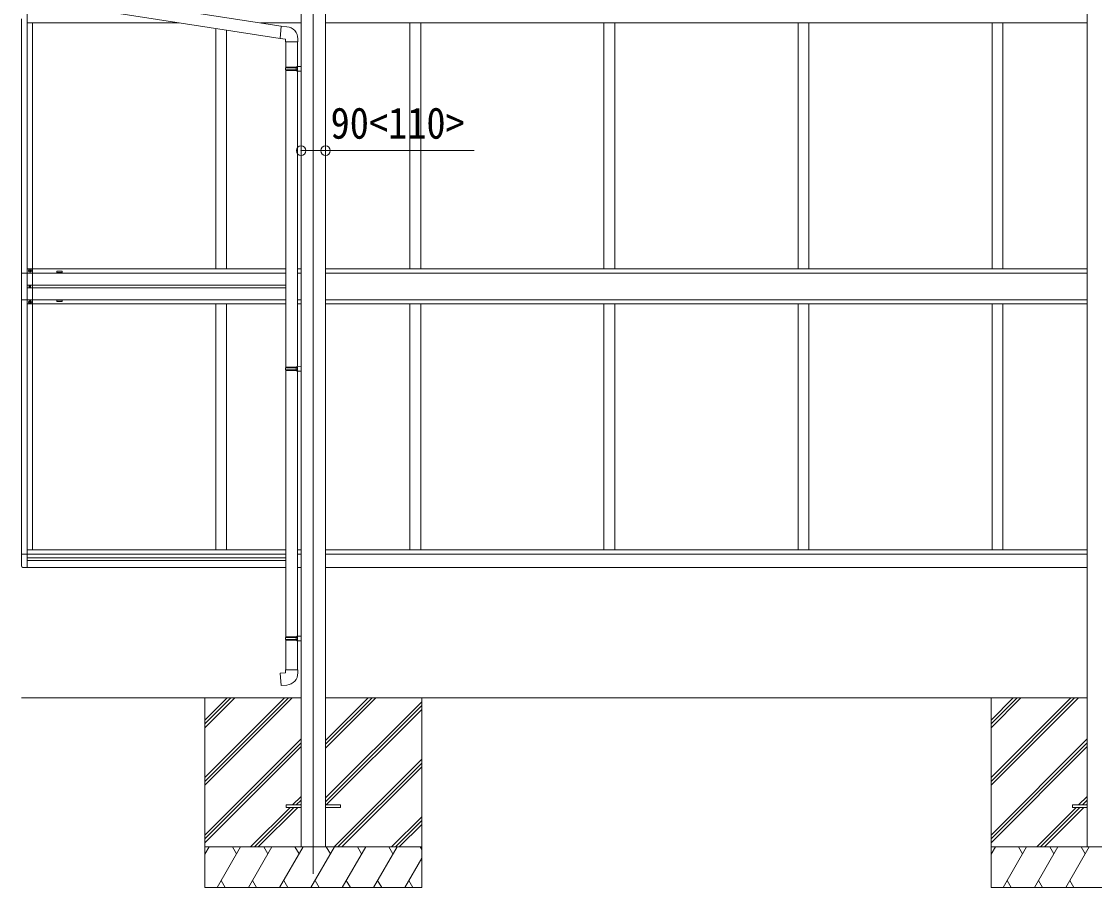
# Model space of a CAD drawing. Units: millimetres at full size, sheet at 1:35; details may follow other scales. Extents: x -9783 to 9892, y -6828 to 6752.
# Drawn here: x -2988 to 971, y -1697 to 1498 of the extents above; entities that cross this region are included whole.
import ezdxf
from ezdxf.enums import TextEntityAlignment as Align

# ---------------------------------------------------------------- set-up
doc = ezdxf.new("R2010")
doc.units = ezdxf.units.MM
doc.header["$LTSCALE"] = 35
doc.header["$PDMODE"] = 32
doc.header["$PDSIZE"] = 35
for name, color, linetype, lineweight in [('0-0_0', 7, 'Continuous', 9), ('0-1_本体', 4, 'Continuous', 9), ('0-2_部品', 7, 'Continuous', 9), ('0-8_PARTS2', 2, 'Continuous', 9), ('0-A_寸法', 6, 'Continuous', 9), ('1-1_GLASS', 4, 'Continuous', 9), ('1-2_GLASS_SEAL', 7, 'Continuous', 9), ('1-4_DIM2', 7, 'Continuous', 9)]:
    doc.layers.add(name, color=color, linetype=linetype, lineweight=lineweight)
doc.styles.add('ＭＳ ゴシック', font='')
doc.styles.get('ＭＳ ゴシック').set_extended_font_data('MS Gothic')

msp = doc.modelspace()

# ---------------------------------------------------------------- linework, layer by layer
at = {"layer": '0-0_0'}
for p, q in [((-2987.06, -996.92), (-1956.26, -996.92)), ((-2311.06, -996.92), (-2311.06, -1696.92)), ((-2311.06, -1291.1), (-2016.88, -996.92)), ((-2311.06, -1305.24), (-2002.74, -996.92)), ((-2311.06, -1319.38), (-1988.6, -996.92)), ((-2311.06, -1107.25), (-2200.73, -996.92)), ((-2311.06, -1093.11), (-2214.87, -996.92)), ((-2311.06, -1078.97), (-2229.01, -996.92)), ((-1865.86, -996.92), (943.74, -996.92)), ((-1865.86, -1182.55), (-1680.23, -996.92)), ((-1865.86, -1168.41), (-1694.37, -996.92)), ((-1865.86, -1154.27), (-1708.51, -996.92)), ((-1865.86, -1366.4), (-1511.06, -1011.6)), ((-1865.86, -1380.54), (-1511.06, -1025.74)), ((-1511.06, -996.92), (-1511.06, -1696.92)), ((588.94, -996.92), (588.94, -1696.92)), ((588.94, -1291.1), (883.12, -996.92)), ((588.94, -1305.24), (897.26, -996.92)), ((588.94, -1319.38), (911.4, -996.92)), ((588.94, -1107.25), (699.27, -996.92)), ((588.94, -1093.11), (685.13, -996.92)), ((588.94, -1078.97), (670.99, -996.92)), ((-1863.6, -1392.42), (-1511.06, -1039.89)), ((-2311.06, -1503.23), (-1956.26, -1148.43)), ((-2311.06, -1517.37), (-1956.26, -1162.57)), ((-2311.06, -1531.52), (-1956.26, -1176.72)), ((588.94, -1503.23), (943.74, -1148.43)), ((588.94, -1517.37), (943.74, -1162.57)), ((588.94, -1531.52), (943.74, -1176.72)), ((-1834.25, -1546.92), (-1511.06, -1223.73)), ((-1820.11, -1546.92), (-1511.06, -1237.87)), ((-1805.97, -1546.92), (-1511.06, -1252.02)), ((-1988.12, -1392.42), (-1956.26, -1360.56)), ((-1973.98, -1392.42), (-1956.26, -1374.71)), ((911.88, -1392.42), (943.74, -1360.56)), ((926.02, -1392.42), (943.74, -1374.71)), ((-2142.62, -1546.92), (-1997.12, -1401.42)), ((-2128.48, -1546.92), (-1982.98, -1401.42)), ((-2114.34, -1546.92), (-1968.84, -1401.42)), ((-1959.84, -1392.42), (-1956.26, -1388.85)), ((757.38, -1546.92), (902.88, -1401.42)), ((771.52, -1546.92), (917.02, -1401.42)), ((785.66, -1546.92), (931.16, -1401.42)), ((940.16, -1392.42), (943.74, -1388.85)), ((-1622.12, -1546.92), (-1511.06, -1435.86)), ((-1607.98, -1546.92), (-1511.06, -1450.01)), ((-1593.84, -1546.92), (-1511.06, -1464.15)), ((-1511.06, -1546.92), (-2311.06, -1546.92)), ((-2311.06, -1574.42), (-2295.18, -1546.92)), ((-2266.31, -1696.92), (-2179.71, -1546.92)), ((-2194.71, -1572.9), (-2209.71, -1546.92)), ((-2150.84, -1696.92), (-2064.24, -1546.92)), ((-2079.24, -1572.9), (-2094.24, -1546.92)), ((-2035.37, -1696.92), (-1948.77, -1546.92)), ((-1963.77, -1572.9), (-1978.77, -1546.92)), ((-1919.9, -1696.92), (-1833.3, -1546.92)), ((-1848.3, -1572.9), (-1863.3, -1546.92)), ((-1804.43, -1696.92), (-1717.83, -1546.92)), ((-1732.83, -1572.9), (-1747.83, -1546.92)), ((-1688.96, -1696.92), (-1602.36, -1546.92)), ((-1632.36, -1546.92), (-1617.36, -1572.9)), ((-1516.89, -1546.92), (-1511.06, -1557.02)), ((1388.94, -1546.92), (588.94, -1546.92)), ((588.94, -1574.42), (604.82, -1546.92)), ((633.69, -1696.92), (720.29, -1546.92)), ((705.29, -1572.9), (690.29, -1546.92)), ((749.16, -1696.92), (835.76, -1546.92)), ((820.76, -1572.9), (805.76, -1546.92)), ((864.63, -1696.92), (951.23, -1546.92)), ((936.23, -1572.9), (921.23, -1546.92)), ((-1573.49, -1696.92), (-1511.06, -1588.78)), ((-2311.06, -1696.92), (-1511.06, -1696.92)), ((-2251.32, -1670.94), (-2236.32, -1696.92)), ((-2135.85, -1670.94), (-2120.85, -1696.92)), ((-2020.38, -1670.94), (-2005.38, -1696.92)), ((-1904.91, -1670.94), (-1889.91, -1696.92)), ((-1789.44, -1670.94), (-1774.44, -1696.92)), ((-1673.97, -1670.94), (-1658.97, -1696.92)), ((-1558.5, -1670.94), (-1543.5, -1696.92)), ((588.94, -1696.92), (1388.94, -1696.92)), ((648.68, -1670.94), (663.68, -1696.92)), ((764.15, -1670.94), (779.15, -1696.92)), ((879.62, -1670.94), (894.62, -1696.92))]:
    msp.add_line(p, q, dxfattribs=at)
at = {"layer": '0-1_本体'}
for p, q in [((-1956.26, 1629.46), (-1956.26, -1546.92)), ((-1865.86, 1629.46), (-1865.86, -1546.92)), ((943.74, 1629.46), (943.74, -1546.92))]:
    msp.add_line(p, q, dxfattribs=at)
at = {"layer": '0-2_部品'}
for p, q in [((-2653.94, 1577.39), (-2029.98, 1480.59)), ((-2033.98, 1434.76), (-2660.96, 1532.13)), ((-2009.14, 1478.77), (-2029.98, 1480.59)), ((-1968.06, 1423.02), (-1968.06, 1433.94)), ((-2014.06, 1423.02), (-1968.06, 1423.02)), ((-2012.06, 1423.02), (-2012.06, 1329.02)), ((-1970.06, 1423.02), (-1970.06, 1331.58)), ((-2014.06, 1327.02), (-2013.06, 1329.02)), ((-2014.06, 1327.02), (-1970.06, 1327.02)), ((-2014.06, 1327.02), (-2014.06, 1319.02)), ((-2014.06, 1319.02), (-1970.06, 1319.02)), ((-2014.06, 1319.02), (-2013.06, 1317.02)), ((-2013.06, 1329.02), (-1970.06, 1329.02)), ((-2013.06, 1317.02), (-1970.06, 1317.02)), ((-2012.06, 1317.02), (-2012.06, 222.83)), ((-1974.54, 1327.02), (-1974.97, 1329.02)), ((-1972.06, 1331.52), (-1956.06, 1331.99)), ((-1972.06, 1329.52), (-1972.06, 1331.52)), ((-1972.06, 1329.52), (-1970.06, 1329.52)), ((-1972.06, 1314.52), (-1972.06, 1316.52)), ((-1972.06, 1314.52), (-1956.06, 1314.05)), ((-1970.06, 1314.46), (-1970.06, 225.39)), ((-1956.06, 1331.99), (-1956.06, 1314.05)), ((-2014.06, 220.83), (-2013.06, 222.83)), ((-2014.06, 220.83), (-1970.06, 220.83)), ((-2014.06, 220.83), (-2014.06, 212.83)), ((-2014.06, 212.83), (-1970.06, 212.83)), ((-2014.06, 212.83), (-2013.06, 210.83)), ((-2013.06, 222.83), (-1970.06, 222.83)), ((-2013.06, 210.83), (-1970.06, 210.83)), ((-2012.06, 210.83), (-2012.06, -772.33)), ((-1974.54, 220.83), (-1974.97, 222.83)), ((-1972.06, 225.33), (-1956.06, 225.8)), ((-1972.06, 223.33), (-1972.06, 225.33)), ((-1972.06, 223.33), (-1970.06, 223.33)), ((-1972.06, 208.33), (-1972.06, 210.33)), ((-1972.06, 208.33), (-1956.06, 207.86)), ((-1970.06, 208.27), (-1970.06, -769.77)), ((-1956.06, 225.8), (-1956.06, 207.86)), ((-2014.06, -774.33), (-2013.06, -772.33)), ((-2014.06, -774.33), (-1970.06, -774.33)), ((-2014.06, -774.33), (-2014.06, -782.33)), ((-2014.06, -782.33), (-1970.06, -782.33)), ((-2014.06, -782.33), (-2013.06, -784.33)), ((-2013.06, -772.33), (-1970.06, -772.33)), ((-2013.06, -784.33), (-1970.06, -784.33)), ((-2012.06, -784.33), (-2012.06, -894.33)), ((-1974.54, -774.33), (-1974.97, -772.33)), ((-1972.06, -769.83), (-1956.06, -769.36)), ((-1972.06, -771.83), (-1972.06, -769.83)), ((-1972.06, -771.83), (-1970.06, -771.83)), ((-1972.06, -786.83), (-1972.06, -784.83)), ((-1972.06, -786.83), (-1956.06, -787.3)), ((-1970.06, -786.89), (-1970.06, -894.33)), ((-1956.06, -769.36), (-1956.06, -787.3)), ((-2014.06, -894.33), (-1968.06, -894.33)), ((-2014.06, -904.33), (-2014.06, -894.33)), ((-1968.06, -894.33), (-1968.06, -905.24))]:
    msp.add_line(p, q, dxfattribs=at)
at = {"layer": '0-2_部品', "color": 4}
for p, q in [((-2010.86, -1392.42), (-2010.86, -1401.42)), ((-1956.06, -1392.42), (-2010.86, -1392.42)), ((-1956.06, -1401.42), (-2010.86, -1401.42)), ((-1811.26, -1392.42), (-1866.06, -1392.42)), ((889.14, -1392.42), (889.14, -1401.42)), ((943.94, -1392.42), (889.14, -1392.42)), ((943.94, -1401.42), (889.14, -1401.42))]:
    msp.add_line(p, q, dxfattribs=at)
at = {"layer": '0-2_部品'}
for points in [[(-2029.98, 1480.59), (-2033.98, 1434.76), (-2014.06, 1433.02), (-2014.06, 1423.02)], [(-1974.54, 1327.02), (-1974.54, 1319.02), (-1974.97, 1317.02)], [(-1972.06, 1316.52), (-1970.06, 1316.52), (-1970.06, 1329.52)], [(-1974.54, 220.83), (-1974.54, 212.83), (-1974.97, 210.83)], [(-1972.06, 210.33), (-1970.06, 210.33), (-1970.06, 223.33)], [(-1974.54, -774.33), (-1974.54, -782.33), (-1974.97, -784.33)], [(-1972.06, -784.83), (-1970.06, -784.83), (-1970.06, -771.83)], [(-2009.14, -950.07), (-2029.98, -951.9), (-2033.98, -906.07), (-2014.06, -904.33)]]:
    msp.add_lwpolyline(points, dxfattribs=at)
at = {"layer": '0-2_部品', "color": 4}
msp.add_lwpolyline([(-1811.26, -1392.42), (-1811.26, -1401.42), (-1866.06, -1401.42)], dxfattribs=at)
at = {"layer": '0-2_部品'}
for centre, start, end in [((-2013.06, 1433.94), 0, 85), ((-2013.06, -905.24), 275, 0)]:
    msp.add_arc(centre, 45, start, end, dxfattribs=at)
at = {"layer": '0-8_PARTS2'}
msp.add_line((-1911.06, 1603.08), (-1911.06, -1646.92), dxfattribs=at)
at = {"layer": '0-A_寸法'}
msp.add_lwpolyline([(-1956.06, 1021.44), (-1866.06, 1021.44), (-1317.53, 1021.44)], dxfattribs=at)
for p in [(-1956.06, 1021.44), (-1866.06, 1021.44)]:
    msp.add_point(p, dxfattribs=at)
at = {"layer": '1-1_GLASS'}
for p, q in [((-2967.06, 1557.46), (-2967.06, -516.53)), ((-2987.06, 1508.27), (-2987.06, -467.34)), ((-2405.56, 1492.47), (-2967.06, 1492.47)), ((-2947.06, 1492.97), (-2947.06, -451.53)), ((-2271.06, 1471.58), (-2271.06, 584.97)), ((-2231.06, 1465.37), (-2231.06, 584.97)), ((-1956.26, 1492.47), (-2106.54, 1492.47)), ((-1865.86, 1492.47), (943.74, 1492.47)), ((-1555.06, 1492.97), (-1555.06, 584.97)), ((-1515.06, 1492.97), (-1515.06, 584.97)), ((-839.06, 1492.47), (-839.06, 584.97)), ((-799.06, 1492.47), (-799.06, 584.97)), ((-123.06, 1492.47), (-123.06, 584.97)), ((-83.06, 1492.47), (-83.06, 584.97)), ((592.94, 1492.97), (592.94, 584.97)), ((632.94, 1492.97), (632.94, 584.97)), ((-2271.06, 455.97), (-2271.06, -451.53)), ((-2231.06, 455.97), (-2231.06, -451.53)), ((-1555.06, 455.97), (-1555.06, -451.53)), ((-1515.06, 455.97), (-1515.06, -451.53)), ((-839.06, 455.97), (-839.06, -451.53)), ((-799.06, 455.97), (-799.06, -451.53)), ((-123.06, 455.97), (-123.06, -451.53)), ((-83.06, 455.97), (-83.06, -451.53)), ((592.94, 455.97), (592.94, -451.53)), ((632.94, 455.97), (632.94, -451.53)), ((-2967.06, -451.53), (-2012.26, -451.53)), ((-2967.06, -467.53), (-2012.26, -467.53)), ((-1970.26, -451.53), (-1956.26, -451.53)), ((-1970.26, -467.53), (-1956.26, -467.53)), ((-1865.86, -451.53), (943.74, -451.53)), ((-1865.86, -467.53), (943.74, -467.53)), ((-2967.06, -481.03), (-2014.26, -481.03)), ((-2967.06, -490.03), (-2012.26, -490.03)), ((-2967.06, -516.03), (-2012.26, -516.03)), ((-1970.26, -516.03), (-1956.26, -516.03)), ((-1865.86, -516.03), (943.74, -516.03))]:
    msp.add_line(p, q, dxfattribs=at)
at = {"layer": '1-2_GLASS_SEAL'}
for p, q in [((-2967.06, -467.34), (-2987.56, -467.34)), ((-2987.56, -510.24), (-2987.56, -467.34)), ((-2967.06, -516.54), (-2982.35, -515.74))]:
    msp.add_line(p, q, dxfattribs=at)
msp.add_arc((-2982.06, -510.24), 5.5, 180, 267, dxfattribs=at)
at = {"layer": '1-4_DIM2', "color": 4}
for p, q in [((-2967.06, 584.97), (-2012.26, 584.97)), ((-2967.06, 569.47), (-2012.26, 569.47)), ((-1970.26, 584.97), (-1956.26, 584.97)), ((-1970.26, 569.47), (-1956.26, 569.47)), ((-1865.86, 584.97), (943.74, 584.97)), ((-1865.86, 569.47), (943.74, 569.47)), ((-2012.26, 524.97), (-2967.06, 524.97)), ((-2967.06, 515.97), (-2012.26, 515.97)), ((-2967.06, 471.47), (-2012.26, 471.47)), ((-2012.26, 455.97), (-2967.06, 455.97)), ((-1970.26, 471.47), (-1956.26, 471.47)), ((-1970.26, 455.97), (-1956.26, 455.97)), ((-1865.86, 471.47), (943.74, 471.47)), ((-1865.86, 455.97), (943.74, 455.97))]:
    msp.add_line(p, q, dxfattribs=at)
at = {"layer": '1-4_DIM2'}
for p, q in [((-2957.56, 577.97), (-2958.56, 577.97)), ((-2954.56, 578.97), (-2953.56, 578.97)), ((-2958.29, 520.88), (-2959.11, 520.88)), ((-2955.83, 520.06), (-2955.01, 520.06)), ((-2957.56, 462.97), (-2958.56, 462.97)), ((-2954.56, 461.97), (-2953.56, 461.97))]:
    msp.add_line(p, q, dxfattribs=at)
for points in [[(-2967.06, 569.47), (-2987.76, 569.47), (-2987.76, 471.47), (-2967.06, 471.47)], [(-2958.56, 577.97), (-2958.56, 578.97), (-2957.56, 578.97)], [(-2956.56, 579.97), (-2956.56, 580.97), (-2955.56, 580.97), (-2955.56, 579.97)], [(-2955.56, 576.97), (-2955.56, 575.97), (-2956.56, 575.97), (-2956.56, 576.97)], [(-2953.56, 578.97), (-2953.56, 577.97), (-2954.56, 577.97)], [(-2959.11, 520.88), (-2959.11, 520.06), (-2958.29, 520.06)], [(-2956.65, 521.7), (-2956.65, 522.52), (-2957.47, 522.52), (-2957.47, 521.7)], [(-2957.47, 519.24), (-2957.47, 518.42), (-2956.65, 518.42), (-2956.65, 519.24)], [(-2955.01, 520.06), (-2955.01, 520.88), (-2955.83, 520.88)], [(-2958.56, 462.97), (-2958.56, 461.97), (-2957.56, 461.97)], [(-2955.56, 463.97), (-2955.56, 464.97), (-2956.56, 464.97), (-2956.56, 463.97)], [(-2956.56, 460.97), (-2956.56, 459.97), (-2955.56, 459.97), (-2955.56, 460.97)], [(-2953.56, 461.97), (-2953.56, 462.97), (-2954.56, 462.97)]]:
    msp.add_lwpolyline(points, dxfattribs=at)
at = {"layer": '1-4_DIM2', "color": 4}
for points in [[(-2837.06, 571.47), (-2857.06, 571.47), (-2857.06, 576.47), (-2837.06, 576.47)], [(-2837.06, 469.47), (-2857.06, 469.47), (-2857.06, 464.47), (-2837.06, 464.47)]]:
    msp.add_lwpolyline(points, close=True, dxfattribs=at)
at = {"layer": '1-4_DIM2'}
for centre, radius in [((-2956.06, 578.47), 5.9), ((-2957.06, 520.47), 3.75), ((-2956.06, 462.47), 5.9)]:
    msp.add_circle(centre, radius, dxfattribs=at)
for centre, radius, start, end in [((-2957.56, 579.97), 1, 270, 0), ((-2957.56, 576.97), 1, 0, 90), ((-2954.56, 579.97), 1, 180, 270), ((-2954.56, 576.97), 1, 90, 180), ((-2958.29, 521.7), 0.82, 270, 0), ((-2958.29, 519.24), 0.82, 0, 90), ((-2955.83, 521.7), 0.82, 180, 270), ((-2955.83, 519.24), 0.82, 90, 180), ((-2957.56, 463.97), 1, 270, 0), ((-2957.56, 460.97), 1, 0, 90), ((-2954.56, 463.97), 1, 180, 270), ((-2954.56, 460.97), 1, 90, 180)]:
    msp.add_arc(centre, radius, start, end, dxfattribs=at)

# ---------------------------------------------------------------- texts
at = {"layer": '0-A_寸法', "color": 7, "style": 'ＭＳ ゴシック', "width": 0.9}
msp.add_text('90<110>', height=115.5, dxfattribs=at).set_placement((-1847.44, 1030.94), align=Align.BOTTOM_LEFT)

doc.saveas('drawing.dxf')
